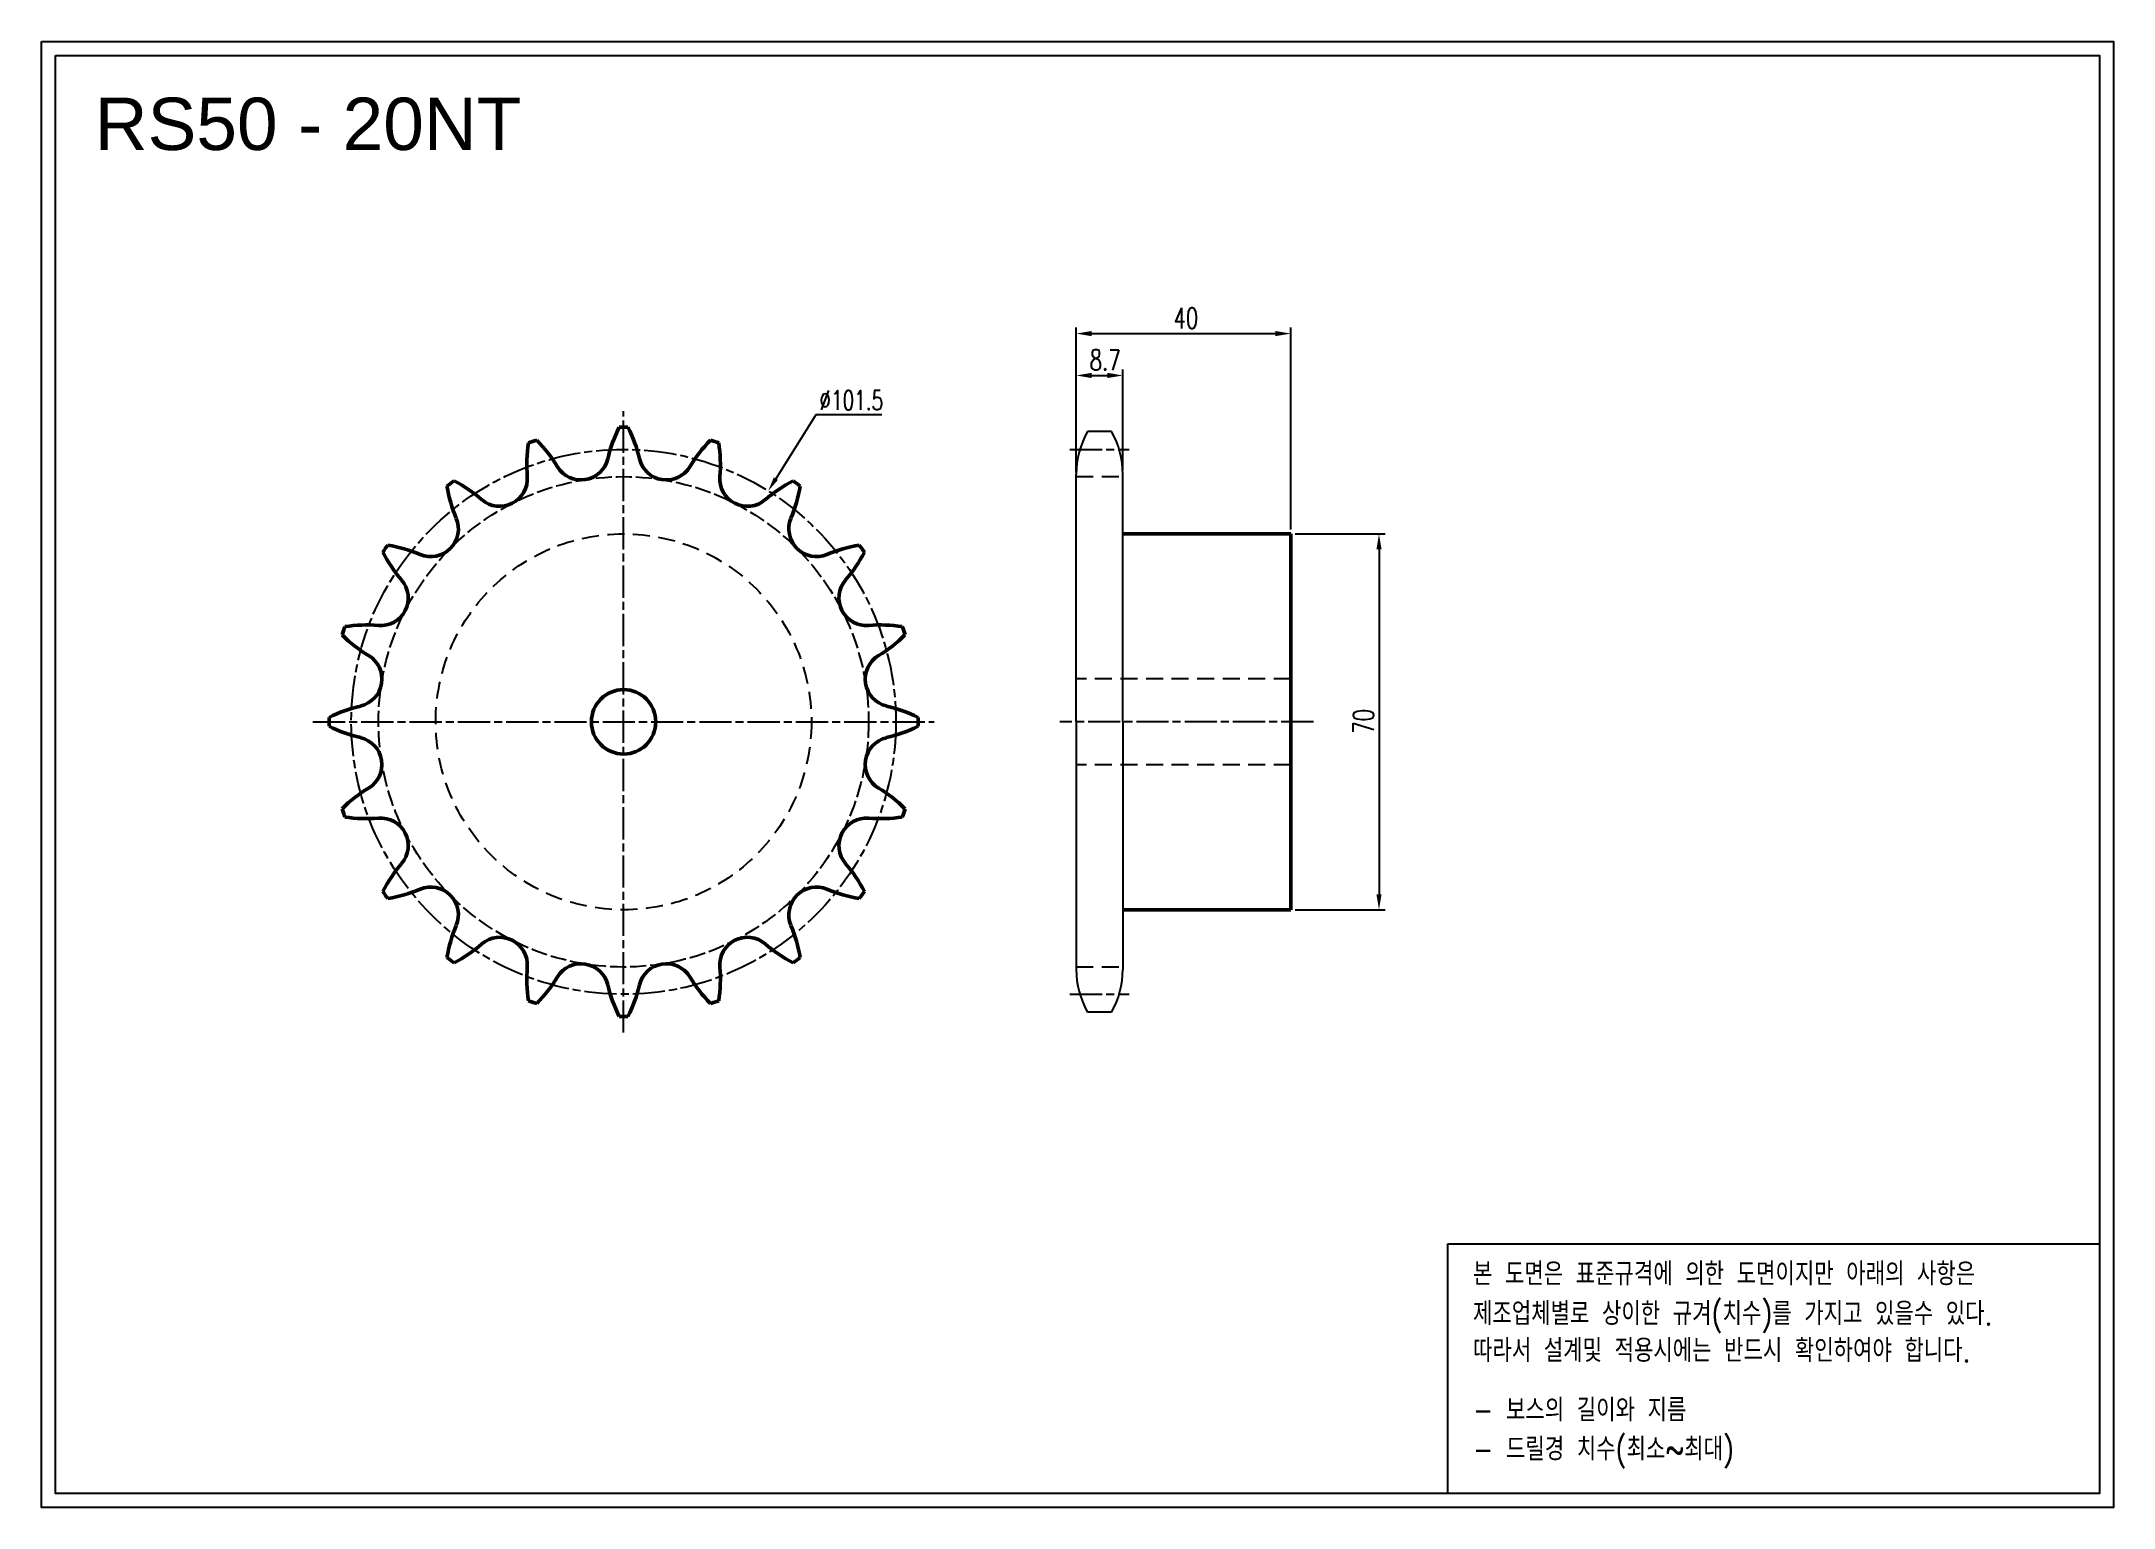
# Model space of a CAD drawing. Header units: millimetres. Extents: x 0 to 386, y 549 to 822.
import ezdxf

# ---------------------------------------------------------------- set-up
doc = ezdxf.new("R2010")
doc.units = ezdxf.units.MM
for name, pattern in [('AM_ISO02W050', [7.5, 6, -1.5]), ('AM_ISO02W050x2', [3.75, 3, -0.75]), ('AM_ISO08W050', [18, 12, -1.5, 3, -1.5]), ('AM_ISO08W050x2', [9, 6, -0.75, 1.5, -0.75]), ('HIDDEN', [9.525, 6.35, -3.175])]:
    doc.linetypes.add(name, pattern=pattern)
for name, color, linetype, lineweight in [('1', 7, 'Continuous', 50), ('2', 6, 'AM_ISO02W050', 25), ('22', 30, 'AM_ISO08W050', 25), ('VIS', 7, 'Continuous', 50)]:
    doc.layers.add(name, color=color, linetype=linetype, lineweight=lineweight)
doc.layers.add('HL', color=2, linetype='HIDDEN')
doc.layers.add('S-DIM', color=7, linetype='Continuous')
doc.styles.add('HAN', font='ROMANS.shx', dxfattribs={"width": 0.7, "bigfont": 'whgtxt.shx'})
doc.styles.add('HSG', font='SIMPLEX.shx', dxfattribs={"width": 0.7, "bigfont": 'HSG.shx'})
doc.styles.get("Standard").update_dxf_attribs({"font": 'arial.ttf'})
doc.dimstyles.new('APP4', dxfattribs={"dimscale": 1.6, "dimtxt": 2.4, "dimasz": 1.8, "dimexe": 0.7, "dimexo": 0.5, "dimgap": 0.6, "dimtad": 1, "dimtoh": 1, "dimdec": 1, "dimrnd": 0.01, "dimzin": 9, "dimdsep": 46, "dimtxsty": 'HSG', "dimcen": 0, "dimclrd": 1, "dimclre": 1, "dimclrt": 256, "dimazin": 2, "dimtp": 1, "dimtm": 1, "dimtfac": 0.5, "dimtdec": 1, "dimtofl": 0, "dimtmove": 0, "dimatfit": 3, "dimfxl": 0, "dimtvp": 1, "dimtolj": 2, "dimlwd": -1, "dimlwe": -1, "dimarcsym": 0})
doc.dimstyles.new('APP6', dxfattribs={"dimscale": 1.5, "dimtxt": 2.4, "dimasz": 1.8, "dimexe": 0.7, "dimexo": 0.5, "dimgap": 0.6, "dimtad": 1, "dimtoh": 1, "dimdec": 1, "dimrnd": 0.01, "dimzin": 9, "dimdsep": 46, "dimtxsty": 'HSG', "dimcen": 0, "dimclrd": 1, "dimclre": 1, "dimclrt": 256, "dimazin": 2, "dimtp": 1, "dimtm": 1, "dimtfac": 0.5, "dimtdec": 1, "dimtofl": 0, "dimtmove": 0, "dimatfit": 3, "dimfxl": 0, "dimtvp": 1, "dimtolj": 2, "dimlwd": -1, "dimlwe": -1, "dimarcsym": 0})

# ---------------------------------------------------------------- blocks, each defined once
blk = doc.blocks.new('*D1')
at = {"layer": 'Defpoints', "color": 0, "transparency": 16777216}
for p in [(135.42, 738.16), (81.53, 652.17)]:
    blk.add_point(p, dxfattribs=at)
at = {"layer": 'S-DIM', "color": 1, "transparency": 16777216}
for p, q in [((144.3, 752.34), (136.85, 740.44)), ((156.6, 752.34), (144.3, 752.34))]:
    blk.add_line(p, q, dxfattribs=at)
blk.add_solid([(136.47, 740.68), (137.23, 740.2), (135.42, 738.16)], dxfattribs=at)
at = {"layer": 'S-DIM', "transparency": 16777216, "insert": (150.9, 755.04), "char_height": 3.6, "attachment_point": 5, "style": 'HSG'}
blk.add_mtext('\\A2;∅101.5', dxfattribs=at)
blk = doc.blocks.new('*D2')
at = {"layer": 'Defpoints', "color": 0, "transparency": 16777216}
for p in [(201.51, 759.66), (192.81, 741.27), (201.51, 741.27)]:
    blk.add_point(p, dxfattribs=at)
at = {"layer": 'S-DIM', "color": 1, "transparency": 16777216}
for p, q in [((192.81, 742.07), (192.81, 760.78)), ((201.51, 742.07), (201.51, 760.78)), ((195.69, 759.66), (198.63, 759.66))]:
    blk.add_line(p, q, dxfattribs=at)
for points in [[(195.69, 760.14), (195.69, 759.18), (192.81, 759.66)], [(198.63, 760.14), (198.63, 759.18), (201.51, 759.66)]]:
    blk.add_solid(points, dxfattribs=at)
at = {"layer": 'S-DIM', "transparency": 16777216, "insert": (198.21, 762.54), "char_height": 3.84, "attachment_point": 5, "style": 'HSG'}
blk.add_mtext('\\A2;8.7', dxfattribs=at)
blk = doc.blocks.new('*D3')
at = {"layer": 'Defpoints', "color": 0, "transparency": 16777216}
for p in [(232.81, 767.46), (192.81, 740.82), (232.81, 730.16)]:
    blk.add_point(p, dxfattribs=at)
at = {"layer": 'S-DIM', "color": 1, "transparency": 16777216}
for p, q in [((192.81, 741.62), (192.81, 768.58)), ((232.81, 730.96), (232.81, 768.58)), ((195.69, 767.46), (229.93, 767.46))]:
    blk.add_line(p, q, dxfattribs=at)
for points in [[(195.69, 767.94), (195.69, 766.98), (192.81, 767.46)], [(229.93, 767.94), (229.93, 766.98), (232.81, 767.46)]]:
    blk.add_solid(points, dxfattribs=at)
at = {"layer": 'S-DIM', "transparency": 16777216, "insert": (213.24, 770.34), "char_height": 3.84, "attachment_point": 5, "style": 'HSG'}
blk.add_mtext('\\A2;40', dxfattribs=at)
blk = doc.blocks.new('*D4')
at = {"layer": 'Defpoints', "color": 0, "transparency": 16777216}
for p in [(232.81, 730.16), (232.81, 660.16), (249.23, 660.16)]:
    blk.add_point(p, dxfattribs=at)
at = {"layer": 'S-DIM', "color": 1, "transparency": 16777216}
for p, q in [((233.61, 730.16), (250.35, 730.16)), ((249.23, 727.28), (249.23, 663.04)), ((233.61, 660.16), (250.35, 660.16))]:
    blk.add_line(p, q, dxfattribs=at)
for points in [[(248.75, 727.28), (249.71, 727.28), (249.23, 730.16)], [(248.75, 663.04), (249.71, 663.04), (249.23, 660.16)]]:
    blk.add_solid(points, dxfattribs=at)
at = {"layer": 'S-DIM', "transparency": 16777216, "insert": (246.35, 695.24), "char_height": 3.84, "attachment_point": 5, "rotation": 90, "style": 'HSG'}
blk.add_mtext('\\A2;70', dxfattribs=at)

msp = doc.modelspace()

# ---------------------------------------------------------------- linework, layer by layer
for p, q in [((199.38, 749.21), (194.93, 749.21)), ((192.81, 695.16), (192.81, 741.27)), ((201.51, 695.16), (201.51, 741.27)), ((192.81, 695.16), (192.81, 649.05)), ((201.51, 695.16), (201.51, 649.05)), ((199.38, 641.11), (194.93, 641.11))]:
    msp.add_line(p, q)
for points in [[(0, 821.85), (386.1, 821.85), (386.1, 548.85), (0, 548.85)], [(2.6, 819.25), (383.5, 819.25), (383.5, 551.45), (2.6, 551.45)]]:
    msp.add_lwpolyline(points, close=True)
at = {"color": 6}
msp.add_lwpolyline([(262.06, 597.98), (383.5, 597.98), (383.5, 551.45), (262.06, 551.45)], close=True, dxfattribs=at)
for centre, start, end in [((208.68, 741.27), 150, 180), ((185.63, 741.27), 0, 30), ((208.68, 649.05), 180, 210), ((185.63, 649.05), 330, 0)]:
    msp.add_arc(centre, 15.87, start, end)
at = {"layer": '1'}
msp.add_circle((108.47, 695.16), 6, dxfattribs=at)
for centre, radius, start, end in [((131.63, 738), 26.82, 153.3523, 166.75), ((108.47, 695.16), 54.88, 89.1478, 90.8522), ((85.32, 738), 26.82, 13.25, 26.6477), ((117.26, 743.06), 26.82, 171.3523, 184.75), ((108.47, 695.16), 54.88, 107.1478, 108.8522), ((73.21, 728.75), 26.82, 31.25, 44.6477), ((143.74, 728.75), 26.82, 135.3523, 148.75), ((108.47, 695.16), 54.88, 71.1478, 72.8522), ((99.69, 743.06), 26.82, 355.25, 8.6477), ((100.53, 745.33), 5.13, 211.25, 346.75), ((116.42, 745.33), 5.13, 193.25, 328.75), ((108.47, 695.16), 54.88, 125.1478, 126.8522), ((102.03, 743.43), 26.82, 189.3523, 202.75), ((64.56, 716.21), 26.82, 49.25, 62.6477), ((85.41, 740.42), 5.13, 229.25, 4.75), ((131.53, 740.42), 5.13, 175.25, 310.75), ((152.39, 716.21), 26.82, 117.3523, 130.75), ((114.92, 743.43), 26.82, 337.25, 350.6477), ((108.47, 695.16), 54.88, 53.1478, 54.8522), ((72.56, 731.07), 5.13, 247.25, 22.75), ((144.39, 731.07), 5.13, 157.25, 292.75), ((108.47, 695.16), 54.88, 143.1478, 144.8522), ((87.42, 739.08), 26.82, 207.3523, 220.75), ((60.2, 701.61), 26.82, 67.25, 80.6477), ((156.74, 701.61), 26.82, 99.3523, 112.75), ((129.52, 739.08), 26.82, 319.25, 332.6477), ((108.47, 695.16), 54.88, 35.1478, 36.8522), ((63.22, 718.22), 5.13, 265.25, 40.75), ((153.73, 718.22), 5.13, 139.25, 274.75), ((108.47, 695.16), 54.88, 161.1478, 162.8522), ((74.88, 730.42), 26.82, 225.3523, 238.75), ((60.57, 686.38), 26.82, 85.25, 98.6477), ((156.37, 686.38), 26.82, 81.3523, 94.75), ((142.06, 730.42), 26.82, 301.25, 314.6477), ((108.47, 695.16), 54.88, 17.1478, 18.8522), ((58.31, 703.11), 5.13, 283.25, 58.75), ((158.64, 703.11), 5.13, 121.25, 256.75), ((108.47, 695.16), 54.88, 179.1478, 180.8522), ((65.63, 672), 26.82, 103.25, 116.6477), ((151.31, 672), 26.82, 63.3523, 76.75), ((108.47, 695.16), 54.88, 359.1478, 0.8522), ((65.63, 718.32), 26.82, 243.3523, 256.75), ((58.31, 687.21), 5.13, 301.25, 76.75), ((158.64, 687.21), 5.13, 103.25, 238.75), ((151.31, 718.32), 26.82, 283.25, 296.6477), ((74.88, 659.9), 26.82, 121.25, 134.6477), ((142.06, 659.9), 26.82, 45.3523, 58.75), ((108.47, 695.16), 54.88, 197.1478, 198.8522), ((60.57, 703.95), 26.82, 261.3523, 274.75), ((63.22, 672.1), 5.13, 319.25, 94.75), ((153.73, 672.1), 5.13, 85.25, 220.75), ((156.37, 703.95), 26.82, 265.25, 278.6477), ((108.47, 695.16), 54.88, 341.1478, 342.8522), ((87.42, 651.24), 26.82, 139.25, 152.6477), ((129.52, 651.24), 26.82, 27.3523, 40.75), ((72.56, 659.25), 5.13, 337.25, 112.75), ((144.39, 659.25), 5.13, 67.25, 202.75), ((108.47, 695.16), 54.88, 215.1478, 216.8522), ((60.2, 688.71), 26.82, 279.3523, 292.75), ((156.74, 688.71), 26.82, 247.25, 260.6477), ((108.47, 695.16), 54.88, 323.1478, 324.8522), ((102.03, 646.89), 26.82, 157.25, 170.6477), ((114.92, 646.89), 26.82, 9.3523, 22.75), ((64.56, 674.11), 26.82, 297.3523, 310.75), ((85.41, 649.91), 5.13, 355.25, 130.75), ((131.53, 649.91), 5.13, 49.25, 184.75), ((152.39, 674.11), 26.82, 229.25, 242.6477), ((108.47, 695.16), 54.88, 233.1478, 234.8522), ((117.26, 647.26), 26.82, 175.25, 188.6477), ((100.53, 644.99), 5.13, 13.25, 148.75), ((116.42, 644.99), 5.13, 31.25, 166.75), ((99.69, 647.26), 26.82, 351.3523, 4.75), ((108.47, 695.16), 54.88, 305.1478, 306.8522), ((73.21, 661.57), 26.82, 315.3523, 328.75), ((131.63, 652.32), 26.82, 193.25, 206.6477), ((85.32, 652.32), 26.82, 333.3523, 346.75), ((143.74, 661.57), 26.82, 211.25, 224.6477), ((108.47, 695.16), 54.88, 251.1478, 252.8522), ((108.47, 695.16), 54.88, 287.1478, 288.8522), ((108.47, 695.16), 54.88, 269.1478, 270.8522)]:
    msp.add_arc(centre, radius, start, end, dxfattribs=at)
at = {"layer": '2', "linetype": 'AM_ISO02W050x2'}
msp.add_circle((108.47, 695.16), 45.66, dxfattribs=at)
at = {"layer": '22', "linetype": 'AM_ISO08W050x2'}
for p, q in [((108.47, 637.28), (108.47, 753.04)), ((191.63, 745.9), (202.69, 745.9)), ((50.59, 695.16), (166.35, 695.16)), ((237.02, 695.16), (189.78, 695.16)), ((191.63, 644.42), (202.69, 644.42))]:
    msp.add_line(p, q, dxfattribs=at)
msp.add_circle((108.47, 695.16), 50.74, dxfattribs=at)
at = {"layer": 'HL', "ltscale": 0.5}
for p, q in [((192.81, 740.82), (201.51, 740.82)), ((232.81, 703.16), (192.81, 703.16)), ((232.81, 687.16), (192.81, 687.16)), ((192.81, 649.51), (201.51, 649.51))]:
    msp.add_line(p, q, dxfattribs=at)
msp.add_circle((108.47, 695.16), 35, dxfattribs=at)
at = {"layer": 'VIS'}
for p, q in [((232.81, 730.16), (201.51, 730.16)), ((232.81, 730.16), (232.81, 660.16)), ((232.81, 660.16), (201.51, 660.16))]:
    msp.add_line(p, q, dxfattribs=at)

# ---------------------------------------------------------------- texts
msp.add_text('RS50 - 20NT', height=9.75).set_placement((9.94, 801.64))
at = {"color": 6, "style": 'HAN', "width": 0.8}
for s, p in [('본 도면은 표준규격에 의한 도면이지만 아래의 사항은', (266.75, 590.22)), ('제조업체별로 상이한 규겨(치수)를 가지고 있을수 있다.', (266.75, 582.82)), ('따라서 설계및 적용시에는 반드시 확인하여야 합니다.', (266.75, 575.95)), ('- 보스의 길이와 지름', (266.75, 564.88)), ('- 드릴경 치수(최소~최대)', (266.75, 557.61))]:
    msp.add_text(s, height=4.27, dxfattribs=at).set_placement(p)

# ---------------------------------------------------------------- dimensions: what is measured, and where the dimension line sits
at = {"layer": 'S-DIM', "color": 3}
for base, p1, p2, picture, middle in [((232.81, 767.46), (192.81, 740.82), (232.81, 730.16), '*D3', (213.24, 767.46)), ((201.51, 759.66), (192.81, 741.27), (201.51, 741.27), '*D2', (198.21, 759.66))]:
    dim = msp.add_linear_dim(base=base, p1=p1, p2=p2, dimstyle='APP4', dxfattribs=at)
    dim.commit()
    dim.dimension.update_dxf_attribs({"geometry": picture, "text_midpoint": middle, "dimtype": 128})
dim = msp.add_diameter_dim_2p(p1=(81.53, 652.17), p2=(135.42, 738.16), dimstyle='APP6', dxfattribs=at)
dim.commit()
dim.dimension.update_dxf_attribs({"geometry": '*D1', "text_midpoint": (150.9, 752.34), "dimtype": 131})
dim = msp.add_linear_dim(base=(249.23, 660.16), p1=(232.81, 730.16), p2=(232.81, 660.16), angle=90, dimstyle='APP4', dxfattribs=at)
dim.commit()
dim.dimension.update_dxf_attribs({"geometry": '*D4', "text_midpoint": (249.23, 695.24), "dimtype": 128})

doc.saveas('drawing.dxf')
